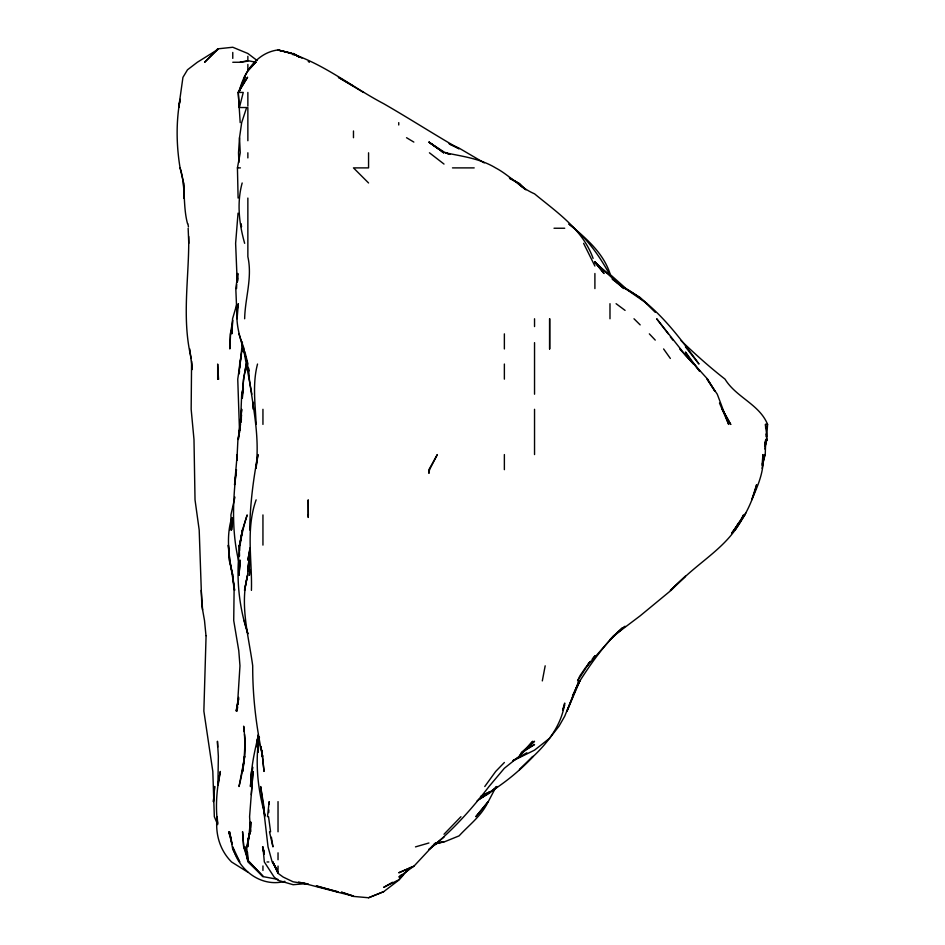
<?xml version="1.0" encoding="UTF-8"?>
<svg xmlns="http://www.w3.org/2000/svg" width="945" height="945" viewBox="0 0 945 945"><rect width="100%" height="100%" fill="white"/><g stroke="black" fill="none" stroke-linecap="round" stroke-linejoin="round"><path stroke-width="1.42" d="M206.081 635.642L203.86 711.089L212.814 771.439L214.338 816.704L217.681 824.642M237.171 460.061L237.195 454.569L234.561 484.75L236.439 469.665C232.73 501.133 231.49 533.334 239.463 564.307L238.884 560.196L239.51 564.307M240.184 122.626L238.246 92.445L243.243 92.445L239.416 107.529L246.633 107.529L241.672 122.626L239.522 137.71L240.243 152.795L237.431 167.891L238.105 198.06M240.514 423.029L241.684 394.219L243.337 387.356M249.539 560.196L249.433 575.281L249.988 569.8M250.685 822.197L250.567 831.789L249.586 816.704L253.059 771.439L251.299 794.757M253.449 402.452L253.354 409.303L253.201 402.452M217.917 785.153L218.354 756.354L217.445 741.258L217.681 747.105M249.704 530.015C250.059 504.677 253.236 479.446 258.009 454.569L256.012 468.295M251.417 590.377C252.327 560.113 245.605 529.259 256.142 499.846M245.204 742.628L244.802 756.354L239.014 786.524C243.999 766.808 246.314 746.444 243.645 726.173L244.223 731.654M766.678 436.744L767.588 424.399L765.485 424.399L767.163 439.484L765.733 439.484L765.237 454.569L762.072 465.542L762.934 454.569C764.647 470.634 757.925 485.494 751.724 499.846L756.602 484.75C752.74 501.228 744.991 516.442 734.986 530.015L743.561 514.93C732.292 542.087 706.151 557.361 685.432 576.45L670.348 590.377L685.432 576.214L671.044 590.377L640.167 615.833L613.919 635.642L625.082 626.275L609.986 639.694L613.813 635.642L587.27 665.812L577.56 680.908L579.817 675.994L585.983 666.946M236.545 288.591L236.711 284.48M236.805 281.74L237.112 273.507L237.526 281.74M244.649 318.772C245.074 297.982 252.551 277.724 247.862 256.709L247.862 198.06M268.734 812.594L268.841 809.841M269.077 804.36L269.183 801.62L267.482 816.704M248.405 571.17L249.905 551.963M239.617 545.111L242.428 530.015L239.664 545.111L242.428 530.015L247.188 514.93C234.608 553.049 235.175 595.633 247.862 633.705M239.156 373.641L239.664 364.038L242.192 348.953L241.802 351.694M232.021 520.411L231.419 530.015L231.962 519.041L231.454 530.015L230.911 514.93L234.927 497.094M188.716 236.474C189.319 277.204 181.345 318.5 191.292 358.557M239.522 137.71L238.518 152.795L238.884 162.398M238.034 213.157L235.624 243.326L237.195 281.74L237.845 273.507L235.801 288.591L237.089 318.772L238.329 303.688C231.927 329.781 248.653 353.371 249.338 379.134C253.343 408.689 259.91 438.303 255.906 468.295M250.319 822.197L247.744 846.885L247.862 841.369L250 831.789L246.657 846.885L247.862 860.151L262.946 876.594L278.031 879.405M250.519 827.678L250.945 822.197M239.286 373.641L239.51 370.901M239.723 368.16L242.392 342.09M240.609 423.029L241.707 409.303L238.305 439.484L240.502 424.399L237.927 439.484L236.9 460.061M241.4 418.907L241.176 421.647L241.471 414.796L240.113 424.399L240.313 429.88M238.931 575.281L240.349 560.196L238.896 575.281L238.813 560.196L239.428 562.936M259.072 737.147C255.044 763.147 257.737 790.174 265.214 815.322M249.137 560.196L249.882 553.333M251.819 774.179L250.413 786.524L251.594 771.439L251.051 786.524C250.508 769.301 254.299 752.421 258.304 735.777M248.984 561.519L247.862 570.827L248.866 560.196L247.555 575.281L244.519 590.377L247.59 575.281C239.593 605.131 248.665 635.997 252.705 665.812C252.575 696.229 256.189 726.729 262.604 756.354L260.962 746.751L262.367 756.354L262.072 750.862M237.608 706.966L237.1 711.089L239.971 665.812L238.778 650.727L233.722 620.546L234.1 590.377L232.765 576.072L234.596 590.377C231.419 566.268 224.284 541.816 231.785 517.671M237.939 704.226L238.601 698.733L236.179 711.089L238.683 697.363M247.366 845.669L249.929 831.789L247.862 840.306L249.811 833.218M764.942 449.088L766.241 439.484L764.907 446.347M241.412 354.434L237.75 379.134L239.558 432.621M245.558 370.901L246.527 364.038M230.072 530.015L231.938 517.671M218.118 785.153L220.339 771.439C216.818 788.555 215.176 806.274 217.681 823.65L217.185 816.704C215.035 833.289 219.571 849.968 231.56 861.97L247.862 872.2M257.524 364.038C252.315 383.871 255.304 404.271 256.178 424.399M250.035 547.852L247.862 560.196L249.917 549.222M252.374 770.069L252.858 767.328M242.168 182.976C236.687 202.915 239.109 223.705 244.649 243.326M258.363 734.407L257.099 741.258L258.351 735.777M179.987 100.678L178.7 107.529L182.94 77.348L187.5 69.788L197.328 62.264L217.681 49.612L217.681 48.856L232.765 47.25L247.862 53.487L257.123 60.515M542.312 680.908L545.182 665.812M762.083 468.295L764.753 454.569L762.284 464.172M765.733 439.484L764.93 443.595L766.36 439.484L764.966 446.347L766.832 439.484L765.214 443.595M243.42 388.738L242.31 398.329M256.757 746.751L257.607 742.628M180.117 99.296C175.971 121.799 176.337 145.353 180.082 167.891C185.964 185.964 182.633 205.301 187.5 223.622M232.139 327.572L230.568 333.868L229.824 348.953L230.379 333.868L232.765 320.272L231.82 333.868L232.564 318.772L236.593 304.987M562.712 709.742L564.72 703.068C561.779 723.858 549.281 740.951 534.539 755.197L519.455 769.702L533.004 756.354C520.258 770.518 505.291 782.401 489.274 792.654L497.2 786.524L489.274 793.292L478.737 799.529M764.954 443.595L766.478 439.484M240.632 88.322L239.014 92.445C243.267 72.871 256.686 52.648 278.031 49.943L291.757 53.404M241.719 85.582L244.979 77.348L238.258 92.445L239.191 107.529M562.783 709.896L564.72 705.135M765.072 444.516L767.163 439.484M496.219 786.524L488.305 801.62L475.819 816.704L488.187 801.62C481.666 815.771 469.24 824.808 459.105 835.864L444.008 841.995L434.405 843.672M244.271 77.348L247.862 70.816L255.741 62.264L247.862 70.816L247.862 64.437M731.631 533.452L745.782 513.17M484.761 786.524L495.7 771.439L504.37 762.485M744.825 514.93L731.631 533.181M589.432 662.504L587.093 665.812L590.566 661.441M403.527 874.739L398.743 880.185L383.658 891.678L368.562 897.75L353.477 896.415L341.405 892.151L353.477 896.037L338.393 892.364M460.959 816.704L444.008 834.258M587.66 664.725L590.377 661.441M410.213 867.486L398.743 879.854L383.658 887.367L392.458 882.276M435.858 842.704L413.839 866.293L398.743 872.778L413.839 866.175L398.92 877.066L401.046 875.082M436.011 842.727L428.924 849.472C451.722 831.47 471.319 809.511 489.002 786.524L504.37 768.25L519.455 756.154L532.791 741.258L519.455 755.752L534.539 741.258L521.616 752.255M217.681 48.856L204.628 62.264L217.681 49.612M622.141 627.834C605.391 643.214 592.054 661.807 579.899 680.908L572.505 695.992L579.817 680.908L567.012 711.089L579.025 680.908L564.72 716.216L559.027 726.173L549.636 738.246L534.539 750.141L513.17 760.69M431.582 846.885L444.008 837.128M477.154 800.793L488.069 793.327M431.735 846.885L437.878 842.834M479.906 798.572L483.427 796.304M485.765 794.78L488.104 793.257M520.612 753.354L534.539 744.495L524.487 750.318M513.17 760.359L526.873 752.787M480.473 796.493L489.274 792.064L481.737 795.808M383.658 891.678L368.562 897.75M415.481 846.885L428.924 842.987M434.405 844.145L444.008 841.629L435.787 843.271M284.894 881.331C261.103 887.686 238.105 869.896 232.765 846.885L239.746 861.97L232.765 849.437L229.54 831.789L231.891 842.763M232.765 62.264L240.065 62.264L247.862 60.669L256.083 62.264M240.065 62.264L246.562 61.366M305.471 883.669L293.127 884.709L278.031 880.327L274.156 877.066L264.328 861.97L262.946 846.885L264.246 853.737M237.431 167.891L240.443 167.891M452.478 167.891L474.189 167.891M554.018 228.241L564.72 228.241M218.531 379.134L217.681 379.134L217.681 364.038L218.531 379.134L217.681 378.91M267.022 861.97L268.829 861.97M316.445 886.162L338.393 891.844M291.757 53.274L278.031 50.061C317.296 58.377 348.788 85.393 383.658 103.678C409.055 118.302 433.708 134.155 459.105 148.79L450.292 144.526M304.101 883.102L308.212 884.13L293.127 881.815L283.181 877.066L278.031 873.322L272.822 861.97L278.031 872.932L278.031 871.503L272.739 861.97L278.031 872.932M338.393 892.151L316.445 885.808M298.608 882.004L337.767 892.151M449.513 154.378L445.402 152.795C462.471 156.374 480.426 158.642 495.582 167.891C509.485 175.179 519.915 187.559 534.539 193.831C557.054 212.424 582.829 229.576 593.106 258.422M449.855 154.378L444.008 151.98L428.924 142.187L444.008 152.795L428.924 142.093L437.913 148.684M449.04 143.699L459.105 148.141L484.253 162.894M509.568 178.487L519.455 183.507L524.286 188.705M301.927 58.082L293.127 53.416L293.127 54.881M353.477 86.101L338.393 77.348L363.482 92.445M509.426 177.684L518.273 182.976L525.916 189.862M406.539 137.71L413.839 142.081M308.212 61.413L309.405 62.264M441.291 151.153L443.536 152.795M612.313 279.141L614.628 280.866M616.955 282.579L625.082 288.591L612.313 278.81M616.093 303.688L625.082 310.397M429.432 152.795L444.008 164.064M685.432 346.85L698.993 364.038C678.439 335.652 656.834 306.735 626.062 288.591L609.088 273.507C598.728 254.737 586.089 237.112 568.89 224.012C585.487 237.738 602.957 252.327 609.986 273.507M647.23 303.688L625.377 288.591L640.167 297.498L655.251 312.311M613.199 279.708L623.901 288.591L594.901 262.249L604.174 271.463L594.901 261.93L601.8 269.301M594.901 262.391L607.399 273.507L594.901 262.297M681.097 340.672C695.177 354.162 709.624 367.132 725.016 379.134C736.179 397.432 759.461 404.283 767.588 424.399M523.66 188.102L519.455 184.121L522.349 187.11M262.946 876.594L247.862 861.781L245.109 846.885L247.862 860.269L243.704 846.885L242.57 831.789L243.704 846.885L246.302 852.922M634 318.772L640.167 324.891M368.562 182.976L353.477 167.891L368.562 167.891L368.562 152.795M249.161 861.97L262.946 876.015M649.345 333.868L655.251 340.106M679.668 348.953L693.583 364.038L685.432 355.143L656.68 318.772L668.292 333.868M594.901 262.474L604.032 273.507L594.901 261.623M670.348 336.845L672.887 340.141M663.603 348.953L670.348 358.45M714.833 391.112L707.096 379.134L717.279 394.219L728.678 424.399L719.476 403.019M690.76 360.447L685.432 352.06L699.749 371.35L693.961 364.038L707.592 379.134L714.881 391.112M278.031 871.503L272.172 861.97L268.037 846.885L262.734 801.62L264.813 816.704M594.901 266.053L583.597 243.326M238.884 333.868L244.164 348.953M230.97 838.239L228.725 831.789L232.033 844.145M264.092 853.926L262.556 846.885L264.34 852.638M244.153 620.546L247.862 633.658M262.946 803.534L260.655 786.524L264.246 808.601M262.545 801.62L262.946 803.203M244.838 351.611L247.956 364.038M180.082 167.891L183.602 182.976L184.051 198.06L183.602 182.976M269.49 831.789L272.951 846.885L271.404 837.282M262.946 848.645L264.092 853.973M251.866 394.219L243.515 348.953M189.78 348.953L191.563 364.038L191.162 409.303L193.985 439.484L195.024 499.846L199.194 530.015L201.828 605.461L204.51 620.546L205.975 635.642M248.653 368.16L249.114 370.901M187.972 223.906L188.433 226.8M191.729 361.297L192.319 369.53M268.545 816.704L270.577 831.789M244.519 734.407L245.251 741.258M241.188 224.13L241.459 226.871L241.223 224.13M237.62 278.999L237.349 276.247L237.715 280.37M201.202 590.377L202.596 609.915M239.569 550.592L239.144 545.111L239.534 556.085M247.495 852.166L247.862 858.757M765.485 424.399L765.686 428.51M765.958 434.003L766.088 436.744M188.149 228.241L188.764 243.326M609.986 303.688L609.986 318.772M594.901 273.507L594.901 288.591M534.539 318.772L534.539 326.568M534.539 342.657L534.539 394.219M534.539 409.303L534.539 454.569M504.37 333.868L504.37 348.953M504.37 364.038L504.37 379.134M504.37 454.569L504.37 469.665M398.743 122.626L398.743 124.988M353.477 130.977L353.477 137.71M278.031 801.62L278.031 831.789M278.031 852.815L278.031 859.749M278.031 866.069L278.031 869.754M262.946 409.303L262.946 424.399M262.946 514.93L262.946 545.111M262.946 865.963L262.946 870.451M247.862 56.31L247.862 61.189M247.862 92.445L247.862 106.147M247.862 107.529L247.862 140.734M247.862 152.795L247.862 157.91M232.765 52.447L232.765 58.389M549.636 318.772L549.636 348.953L549.636 318.772M308.342 514.93L308.212 517.47L308.212 499.846L308.342 514.93M258.682 741.258L258.091 752.232L259.391 737.147L258.706 741.258M214.657 786.524L213.428 801.62L214.657 786.524M243.597 379.134L242.333 394.219L243.574 379.134L246.279 364.038L243.574 379.134M244.507 756.354L242.747 771.439L244.554 756.354M429.526 469.665L428.924 473.339L428.924 469.665L437.334 454.569L429.526 469.665M738.919 522.479L734.442 530.015L738.907 522.479M247.507 77.348L238.246 92.445L247.507 77.348M594.901 655.984L592.302 659.256L594.901 655.984M299.411 57.137L293.127 53.593L299.411 57.149M730.698 424.399L722.24 409.303L730.698 424.399M232.765 575.281L229.257 560.196L228.359 545.111L229.635 560.196L232.765 575.281M262.946 761.469L261.907 750.862L264.033 771.439L262.946 761.469M262.108 756.354L261.93 750.862L262.084 756.354"/></g></svg>
